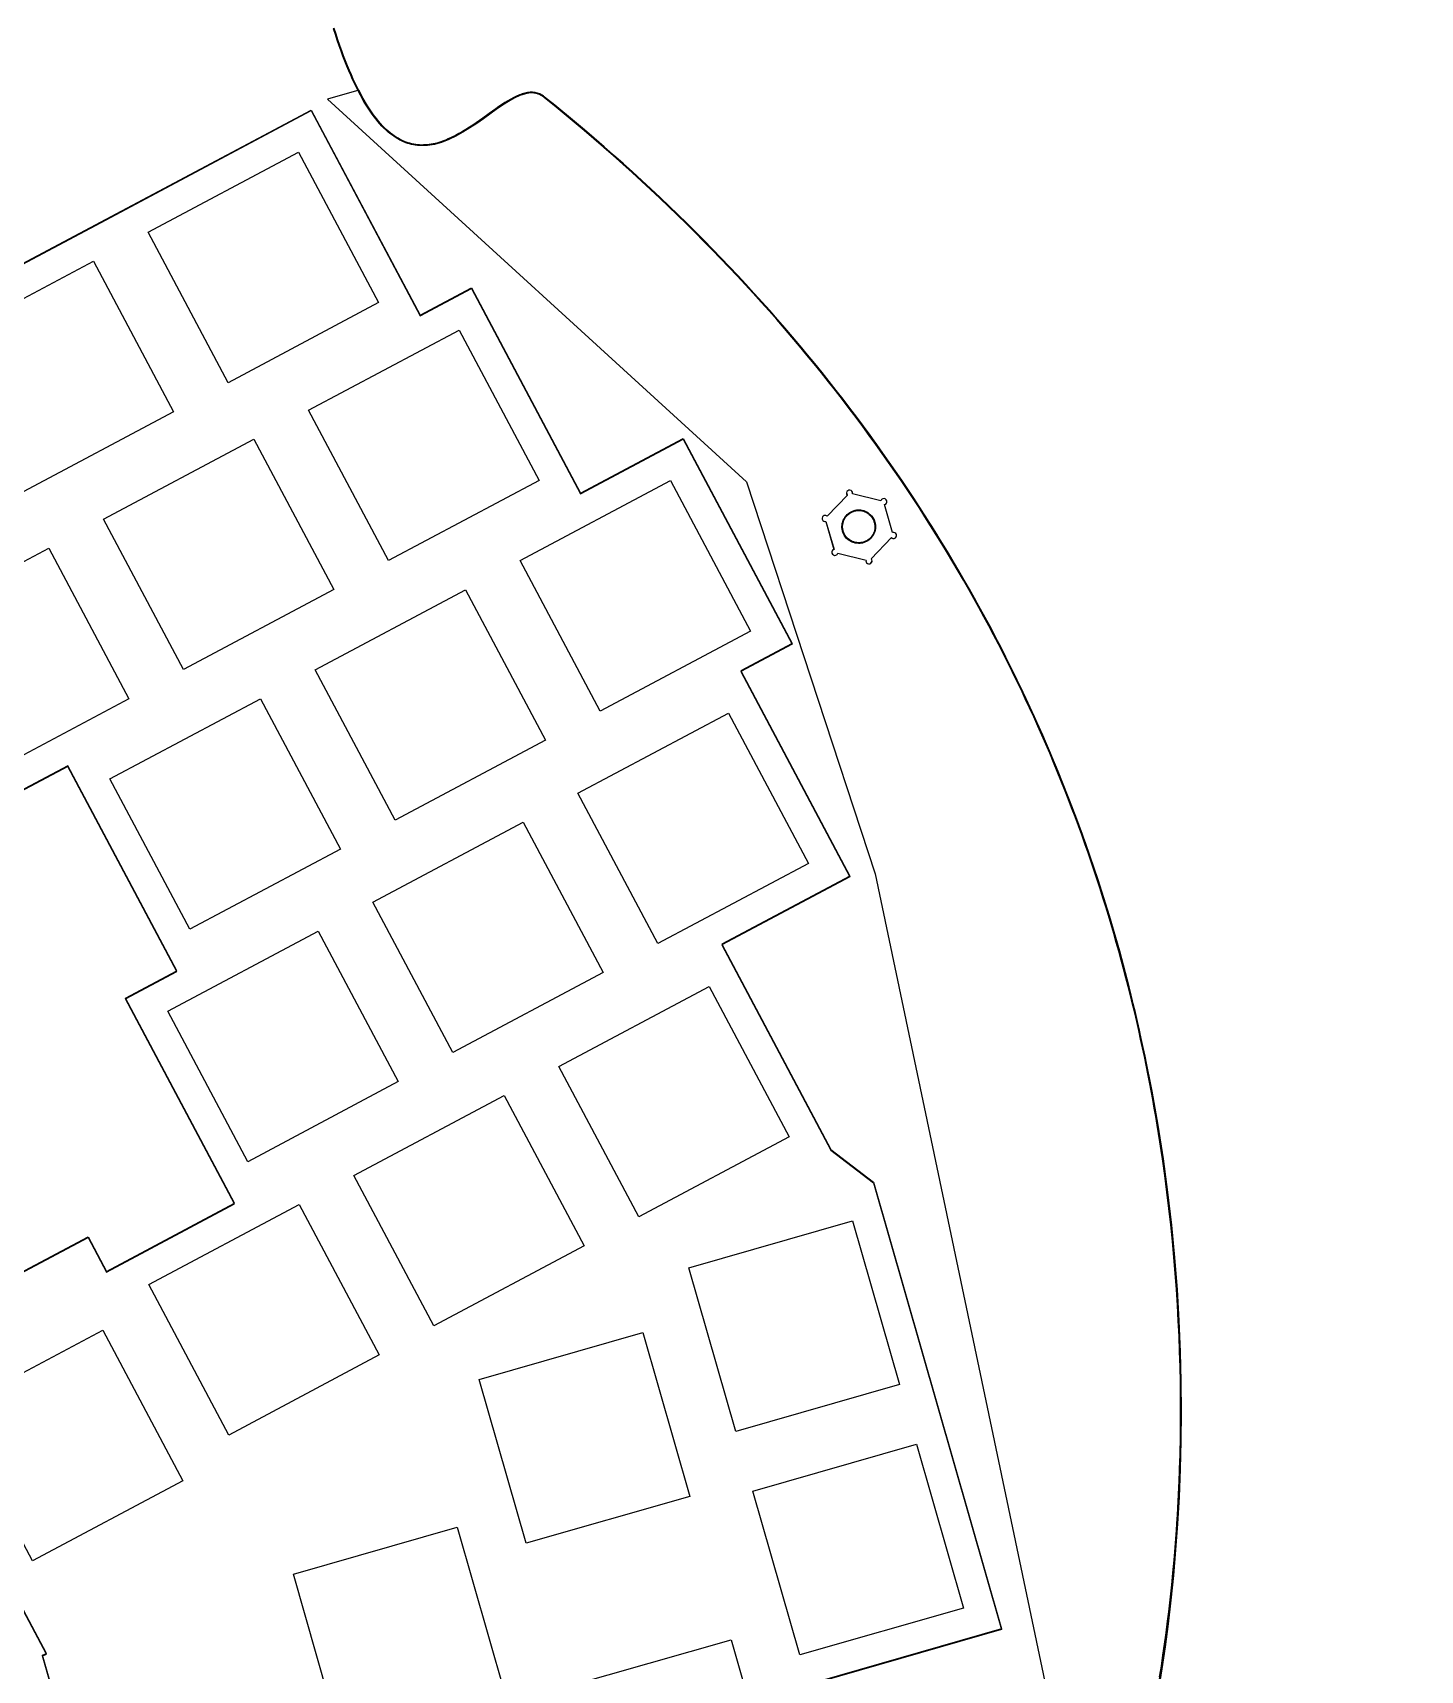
# Model space of a CAD drawing. Extents: x 5 to 212, y -377 to 0.
# Drawn here: x 97.9 to 211.7, y -307.5 to -173.2 of the extents above; entities that cross this region are included whole.
import ezdxf

# ---------------------------------------------------------------- set-up
doc = ezdxf.new("R2010")
doc.units = 0
for name, color, linetype in [('bottom', 7, 'CONTINUOUS'), ('hipro_lower', 7, 'CONTINUOUS'), ('hipro_upper', 7, 'CONTINUOUS'), ('mid_lower', 7, 'CONTINUOUS'), ('mid_upper', 7, 'CONTINUOUS'), ('plate', 7, 'CONTINUOUS')]:
    doc.layers.add(name, color=color, linetype=linetype)

msp = doc.modelspace()

# ---------------------------------------------------------------- linework, layer by layer
at = {"layer": 'bottom', "color": 7}
msp.add_lwpolyline([(190.342153, -308.221619), (190.480384, -307.346367), (190.615021, -306.452248), (190.745746, -305.539553), (190.872238, -304.608574), (190.994178, -303.659603), (191.111245, -302.692933), (191.223119, -301.708854), (191.329482, -300.70766), (191.430011, -299.689642), (191.524389, -298.655091), (191.612295, -297.604301), (191.693409, -296.537563), (191.767411, -295.455168), (191.833982, -294.357409), (191.892801, -293.244578), (191.943549, -292.116967), (191.985905, -290.974868), (192.01955, -289.818572), (192.044164, -288.648372), (192.059427, -287.464559), (192.065019, -286.267427), (192.060621, -285.057265), (192.045912, -283.834367), (192.020572, -282.599025), (191.984282, -281.35153), (191.936722, -280.092174), (191.877571, -278.82125), (191.806511, -277.539049), (191.72322, -276.245863), (191.62738, -274.941985), (191.51867, -273.627705), (191.39677, -272.303317), (191.261361, -270.969112), (191.112123, -269.625382), (190.948735, -268.272419), (190.770878, -266.910515), (190.578232, -265.539962), (190.476263, -264.851534), (190.370477, -264.161052), (190.260834, -263.468554), (190.147293, -262.774077), (190.029816, -262.077656), (189.908361, -261.379329), (189.782889, -260.679131), (189.65336, -259.977099), (189.519734, -259.27327), (189.38197, -258.56768), (189.24003, -257.860366), (189.093873, -257.151364), (188.943458, -256.440711), (188.788747, -255.728443), (188.629698, -255.014596), (188.466272, -254.299208), (188.29843, -253.582315), (188.12613, -252.863952), (187.949334, -252.144157), (187.768, -251.422967), (187.58209, -250.700417), (187.391562, -249.976544), (187.196378, -249.251384), (186.996497, -248.524975), (186.791878, -247.797353), (186.582483, -247.068553), (186.368272, -246.338613), (186.149203, -245.60757), (185.925237, -244.875459), (185.696335, -244.142316), (185.462456, -243.40818), (185.22356, -242.673086), (184.979607, -241.93707), (184.730558, -241.200169), (184.476371, -240.46242), (184.217008, -239.723859), (183.952429, -238.984522), (183.682592, -238.244447), (183.407459, -237.503669), (183.126989, -236.762225), (182.841143, -236.020152), (182.54988, -235.277485), (182.25316, -234.534263), (181.950944, -233.79052), (181.643191, -233.046294), (181.329861, -232.30162), (181.010915, -231.556537), (180.686312, -230.811079), (180.356013, -230.065284), (180.019977, -229.319187), (179.678165, -228.572827), (179.330536, -227.826238), (178.977051, -227.079458), (178.617669, -226.332523), (178.252351, -225.585469), (177.881056, -224.838333), (177.503745, -224.091151), (177.120377, -223.343961), (176.730913, -222.596798), (176.335313, -221.849699), (175.933536, -221.102701), (175.525543, -220.355839), (175.111294, -219.609151), (174.690748, -218.862672), (174.263866, -218.116441), (173.830607, -217.370492), (173.390933, -216.624862), (172.944802, -215.879589), (172.492174, -215.134707), (172.033011, -214.390255), (171.567271, -213.646268), (171.094915, -212.902783), (170.615903, -212.159837), (170.130195, -211.417465), (169.63775, -210.675704), (169.138529, -209.934592), (168.632492, -209.194164), (168.119599, -208.454457), (167.59981, -207.715507), (167.073085, -206.977351), (166.539383, -206.240025), (165.998666, -205.503566), (165.450892, -204.768011), (164.896023, -204.033395), (164.334017, -203.299755), (163.764836, -202.567129), (163.188438, -201.835552), (162.604784, -201.10506), (162.013835, -200.375691), (161.415549, -199.647481), (160.809887, -198.920466), (160.19681, -198.194683), (159.576277, -197.470168), (158.948247, -196.746958), (158.312682, -196.025089), (157.669541, -195.304598), (157.018784, -194.585521), (156.360371, -193.867895), (155.694262, -193.151756), (155.020418, -192.437141), (154.338797, -191.724087), (153.649361, -191.012629), (152.952069, -190.302804), (152.246882, -189.594649), (151.533758, -188.8882), (150.812659, -188.183494), (150.083544, -187.480567), (149.346374, -186.779456), (148.601107, -186.080197), (147.847705, -185.382827), (147.086128, -184.687382), (146.316334, -183.993899), (145.538285, -183.302414), (144.751941, -182.612963), (143.95726, -181.925584), (143.154205, -181.240313), (142.342733, -180.557185), (141.522806, -179.876238), (140.694384, -179.197509), (139.857426, -178.521033), (139.766974, -178.45271), (139.6752, -178.391787), (139.582117, -178.338093), (139.487741, -178.291458), (139.392084, -178.251712), (139.29516, -178.218686), (139.196984, -178.192208), (139.097569, -178.17211), (138.996929, -178.158221), (138.895078, -178.15037), (138.79203, -178.148389), (138.687799, -178.152106), (138.582399, -178.161353), (138.475844, -178.175958), (138.368147, -178.195752), (138.259322, -178.220564), (138.149385, -178.250225), (138.038347, -178.284565), (137.926224, -178.323413), (137.813029, -178.3666), (137.583479, -178.465309), (137.349809, -178.579331), (137.11213, -178.707307), (136.870553, -178.847875), (136.625189, -178.999675), (136.37615, -179.161348), (136.123547, -179.331531), (135.867492, -179.508866), (135.345468, -179.879548), (134.810968, -180.26251), (134.264883, -180.646869), (133.987775, -180.836171), (133.708104, -181.021741), (133.425982, -181.20222), (133.141519, -181.376245), (132.854829, -181.542457), (132.56602, -181.699496), (132.275206, -181.846001), (131.982497, -181.980612), (131.828304, -182.045982), (131.673637, -182.107511), (131.518511, -182.165005), (131.362944, -182.218267), (131.206951, -182.267101), (131.050548, -182.311311), (130.893751, -182.3507), (130.736576, -182.385074), (130.57904, -182.414235), (130.421158, -182.437987), (130.262946, -182.456135), (130.10442, -182.468483), (129.945597, -182.474834), (129.786493, -182.474992), (129.627122, -182.468762), (129.467503, -182.455946), (129.30765, -182.43635), (129.147579, -182.409777), (128.987307, -182.37603), (128.82685, -182.334915), (128.666224, -182.286234), (128.505445, -182.229792), (128.344528, -182.165392), (128.18349, -182.092839), (128.022347, -182.011936), (127.861115, -181.922488), (127.69981, -181.824298), (127.538448, -181.71717), (127.377046, -181.600909), (127.215618, -181.475317), (127.054181, -181.340199), (126.892752, -181.19536), (126.731346, -181.040602), (126.569979, -180.87573), (126.408668, -180.700547), (126.247428, -180.514858), (126.086276, -180.318467), (125.925227, -180.111177), (125.764297, -179.892792), (125.603503, -179.663117), (125.442861, -179.421955), (125.282386, -179.16911), (125.122095, -178.904386), (124.962004, -178.627587), (124.802128, -178.338517), (124.642484, -178.036979), (124.483089, -177.722779), (124.323957, -177.395719), (124.165105, -177.055604), (124.006549, -176.702237), (123.848305, -176.335422), (123.690389, -175.954964), (123.532817, -175.560666), (123.375605, -175.152333), (123.21877, -174.729767), (123.062327, -174.292774), (122.906292, -173.841156), (122.750681, -173.374719), (122.595511, -172.893265)], dxfattribs=at)
msp.add_lwpolyline([(164.344371, -214.108306), (164.344371, -214.108306), (164.326991, -214.041302), (164.313192, -213.974185), (164.302914, -213.90706), (164.296098, -213.840035), (164.292614, -213.706715), (164.302266, -213.575078), (164.32458, -213.445982), (164.359081, -213.320283), (164.405294, -213.198837), (164.462745, -213.0825), (164.530959, -212.972129), (164.609462, -212.868578), (164.697779, -212.772706), (164.795436, -212.685367), (164.901957, -212.607417), (165.01687, -212.539714), (165.077324, -212.509972), (165.139698, -212.483113), (165.203933, -212.459244), (165.269968, -212.438471), (165.269968, -212.438471), (165.33697, -212.421095), (165.404086, -212.407299), (165.471209, -212.397025), (165.538232, -212.390212), (165.671549, -212.386736), (165.803182, -212.396394), (165.932274, -212.418714), (166.057969, -212.45322), (166.179412, -212.499437), (166.295745, -212.556891), (166.406113, -212.625107), (166.50966, -212.703611), (166.605529, -212.791928), (166.692864, -212.889584), (166.77081, -212.996103), (166.83851, -213.111011), (166.86825, -213.171462), (166.895108, -213.233833), (166.918976, -213.298064), (166.939748, -213.364096), (166.939748, -213.364096), (166.957125, -213.431102), (166.970922, -213.498223), (166.981198, -213.565349), (166.988012, -213.632376), (166.991491, -213.765699), (166.981834, -213.897336), (166.959516, -214.026431), (166.925012, -214.152128), (166.878795, -214.273572), (166.821341, -214.389905), (166.753125, -214.500273), (166.67462, -214.603819), (166.586302, -214.699687), (166.488645, -214.787022), (166.382123, -214.864966), (166.267213, -214.932666), (166.206759, -214.962406), (166.144387, -214.989263), (166.080154, -215.013131), (166.01412, -215.033903), (166.01412, -215.033903), (165.947123, -215.051279), (165.88001, -215.065074), (165.81289, -215.075349), (165.74587, -215.082163), (165.612556, -215.085642), (165.480925, -215.075988), (165.351833, -215.053673), (165.226137, -215.019172), (165.104694, -214.972961), (164.988359, -214.915512), (164.877989, -214.8473), (164.774441, -214.7688), (164.678572, -214.680486), (164.591236, -214.582832), (164.513292, -214.476313), (164.445596, -214.361402), (164.415858, -214.300949), (164.389003, -214.238575), (164.365139, -214.174341), (164.344371, -214.108306)], close=True, dxfattribs=at)
at = {"layer": 'hipro_lower', "color": 7}
for points in [[(190.346961, -308.004059), (190.485413, -307.131109), (190.620277, -306.239339), (190.751233, -305.32904), (190.87796, -304.400503), (191.000139, -303.454018), (191.11745, -302.489876), (191.229571, -301.508366), (191.336185, -300.50978), (191.436969, -299.494408), (191.531606, -298.46254), (191.619773, -297.414467), (191.701152, -296.35048), (191.775422, -295.270868), (191.842263, -294.175922), (191.901356, -293.065932), (191.95238, -291.94119), (191.995015, -290.801985), (192.028941, -289.648608), (192.053838, -288.481349), (192.069387, -287.300499), (192.075266, -286.106348), (192.071156, -284.899187), (192.056738, -283.679306), (192.03169, -282.446996), (191.995693, -281.202547), (191.948428, -279.946249), (191.889573, -278.678393), (191.818808, -277.39927), (191.735815, -276.109169), (191.640272, -274.808382), (191.531861, -273.497199), (191.410259, -272.175909), (191.275149, -270.844804), (191.126209, -269.504175), (190.96312, -268.15431), (190.785561, -266.795502), (190.593213, -265.42804), (190.491393, -264.741155), (190.385755, -264.052215), (190.27626, -263.361257), (190.162868, -262.668318), (190.045538, -261.973432), (189.924231, -261.276638), (189.798907, -260.57797), (189.669525, -259.877466), (189.536045, -259.175161), (189.398429, -258.471093), (189.256635, -257.765297), (189.110623, -257.057809), (188.960354, -256.348666), (188.805788, -255.637904), (188.646884, -254.92556), (188.483603, -254.21167), (188.315904, -253.49627), (188.143748, -252.779396), (187.967094, -252.061085), (187.785903, -251.341373), (187.600135, -250.620296), (187.409749, -249.897891), (187.214706, -249.174194), (187.014965, -248.449241), (186.810486, -247.723069), (186.601231, -246.995713), (186.387157, -246.267211), (186.168227, -245.537598), (185.944398, -244.806911), (185.715633, -244.075186), (185.481889, -243.34246), (185.243129, -242.608768), (184.999311, -241.874147), (184.750395, -241.138633), (184.496342, -240.402263), (184.237111, -239.665073), (183.972663, -238.9271), (183.702957, -238.188378), (183.427954, -237.448946), (183.147613, -236.708839), (182.861894, -235.968093), (182.570759, -235.226745), (182.274165, -234.484831), (181.972074, -233.742387), (181.664446, -232.99945), (181.351239, -232.256057), (181.032416, -231.512242), (180.707935, -230.768043), (180.377756, -230.023496), (180.04184, -229.278637), (179.700146, -228.533502), (179.352634, -227.788129), (178.999265, -227.042552), (178.639998, -226.296809), (178.274794, -225.550936), (177.903612, -224.804968), (177.526413, -224.058943), (177.143156, -223.312897), (176.753801, -222.566866), (176.358309, -221.820886), (175.956639, -221.074993), (175.548752, -220.329225), (175.134607, -219.583616), (174.714164, -218.838204), (174.287384, -218.093025), (173.854226, -217.348115), (173.41465, -216.60351), (172.968617, -215.859247), (172.516086, -215.115362), (172.057017, -214.371892), (171.591371, -213.628872), (171.119107, -212.886339), (170.640186, -212.144329), (170.154567, -211.402879), (169.66221, -210.662025), (169.163075, -209.921802), (168.657123, -209.182249), (168.144313, -208.4434), (167.624606, -207.705292), (167.097961, -206.967961), (166.564338, -206.231444), (166.023697, -205.495778), (165.475999, -204.760997), (164.921203, -204.027139), (164.359269, -203.29424), (163.790157, -202.562336), (163.213828, -201.831464), (162.630241, -201.10166), (162.039357, -200.372959), (161.441135, -199.6454), (160.835534, -198.919016), (160.222517, -198.193846), (159.602041, -197.469926), (158.974068, -196.747291), (158.338557, -196.025978), (157.695468, -195.306023), (157.044762, -194.587463), (156.386397, -193.870334), (155.720335, -193.154671), (155.046535, -192.440513), (154.364958, -191.727894), (153.675562, -191.016851), (152.978309, -190.307421), (152.273158, -189.59964), (151.56007, -188.893543), (150.839003, -188.189168), (150.109919, -187.486551), (149.372777, -186.785727), (148.627537, -186.086734), (147.874159, -185.389607), (147.112603, -184.694383), (146.34283, -184.001099), (145.564799, -183.30979), (144.77847, -182.620492), (143.983803, -181.933243), (143.180759, -181.248078), (142.369296, -180.565034), (141.549376, -179.884147), (140.720958, -179.205453), (139.884002, -178.528988), (139.793551, -178.460665), (139.701777, -178.399741), (139.608696, -178.346047), (139.51432, -178.299412), (139.418663, -178.259666), (139.321739, -178.226639), (139.223563, -178.200162), (139.124148, -178.180064), (139.023508, -178.166174), (138.921657, -178.158324), (138.818609, -178.156342), (138.714377, -178.16006), (138.608976, -178.169306), (138.50242, -178.183912), (138.394723, -178.203706), (138.285898, -178.228518), (138.175959, -178.25818), (138.064921, -178.29252), (137.952796, -178.331368), (137.8396, -178.374556), (137.610048, -178.473265), (137.376375, -178.587288), (137.138693, -178.715265), (136.897113, -178.855834), (136.651746, -179.007635), (136.402703, -179.169309), (136.150097, -179.339494), (135.894038, -179.51683), (135.372007, -179.887514), (134.8375, -180.270479), (134.291409, -180.654841), (134.014297, -180.844145), (133.734623, -181.029717), (133.452498, -181.210197), (133.168034, -181.384224), (132.881341, -181.550438), (132.592531, -181.707479), (132.301715, -181.853986), (132.009005, -181.988598), (131.854813, -182.053966), (131.700147, -182.115495), (131.545024, -182.172988), (131.389458, -182.226248), (131.233466, -182.275081), (131.077064, -182.31929), (130.920268, -182.358679), (130.763094, -182.393051), (130.605559, -182.422212), (130.447677, -182.445964), (130.289466, -182.464111), (130.130941, -182.476458), (129.972119, -182.482808), (129.813015, -182.482966), (129.653645, -182.476735), (129.494026, -182.463919), (129.334173, -182.444322), (129.174103, -182.417749), (129.013831, -182.384002), (128.853374, -182.342886), (128.692748, -182.294205), (128.531968, -182.237762), (128.371051, -182.173363), (128.210013, -182.100809), (128.04887, -182.019907), (127.887638, -181.930458), (127.726333, -181.832268), (127.564971, -181.72514), (127.403567, -181.608879), (127.242139, -181.483287), (127.080702, -181.34817), (126.919272, -181.20333), (126.757866, -181.048572), (126.596498, -180.8837), (126.435186, -180.708518), (126.273946, -180.522829), (126.112792, -180.326438), (125.951742, -180.119148), (125.790812, -179.900764), (125.630017, -179.671089), (125.469374, -179.429927), (125.308898, -179.177082), (125.148606, -178.912359), (124.988514, -178.63556), (124.828637, -178.34649), (124.668993, -178.044953), (124.509596, -177.730753), (124.350463, -177.403694), (124.19161, -177.063579), (124.033052, -176.710212), (123.874807, -176.343398), (123.71689, -175.962941), (123.559317, -175.568644), (123.402104, -175.16031), (123.245268, -174.737745), (123.088823, -174.300753), (122.932787, -173.849136), (122.777176, -173.382699), (122.622004, -172.901245)], [(103.945238, -188.559002), (120.764695, -179.614019), (129.707229, -196.434172)], [(87.122655, -197.502242), (103.945238, -188.559002)], [(129.707229, -196.434172), (133.91139, -194.195485), (142.856388, -211.014926)], [(142.856388, -211.014926), (151.267834, -206.539293)], [(151.267834, -206.539293), (160.210368, -223.359433)], [(160.210368, -223.359433), (156.002372, -225.593936)], [(156.002372, -225.593936), (164.944906, -242.414079)], [(100.805664, -233.370056), (92.394203, -237.845689)], [(109.750662, -250.189497), (100.805664, -233.370056)], [(164.944906, -242.414079), (154.440093, -248.002591)], [(154.440093, -248.002591), (163.382627, -264.822731)], [(105.542645, -252.424001), (109.750662, -250.189497)], [(114.4852, -269.244141), (105.542645, -252.424001)], [(163.382627, -264.822731), (166.880109, -267.519157), (172.130979, -285.831197)], [(103.97792, -274.833354), (114.4852, -269.244141)], [(99.063918, -306.167157), (85.64889, -280.93732), (102.46903, -271.994778)], [(102.46903, -271.994778), (103.97792, -274.833354)], [(172.130979, -285.831197), (177.381874, -304.143258)], [(177.381874, -304.143258), (159.069831, -309.394154)], [(124.911223, -328.503301), (106.599154, -333.754196), (98.722811, -306.286131), (99.063918, -306.167157)]]:
    msp.add_lwpolyline(points, dxfattribs=at)
msp.add_lwpolyline([(164.370866, -214.116287), (164.370866, -214.116287), (164.35349, -214.049282), (164.339695, -213.982163), (164.32942, -213.915037), (164.322607, -213.848012), (164.319129, -213.71469), (164.328785, -213.583052), (164.351102, -213.453956), (164.385604, -213.328257), (164.431818, -213.206811), (164.489268, -213.090474), (164.55748, -212.980104), (164.63598, -212.876555), (164.724293, -212.780684), (164.821944, -212.693348), (164.928459, -212.615401), (165.043364, -212.547702), (165.103814, -212.517962), (165.166183, -212.491105), (165.230413, -212.467237), (165.296443, -212.446466), (165.296443, -212.446466), (165.363449, -212.42909), (165.430568, -212.415293), (165.497695, -212.405018), (165.564721, -212.398204), (165.698045, -212.394725), (165.829684, -212.404382), (165.958781, -212.426699), (166.084482, -212.461203), (166.205929, -212.507418), (166.322267, -212.56487), (166.432639, -212.633084), (166.536189, -212.711586), (166.632062, -212.799902), (166.7194, -212.897556), (166.797349, -213.004074), (166.865051, -213.118981), (166.894792, -213.179433), (166.92165, -213.241804), (166.945519, -213.306034), (166.966291, -213.372066), (166.966291, -213.372066), (166.983667, -213.439073), (166.997462, -213.506194), (167.007736, -213.573321), (167.014549, -213.640347), (167.018026, -213.773671), (167.008367, -213.905308), (166.986048, -214.034404), (166.951543, -214.160102), (166.905326, -214.281545), (166.847873, -214.397879), (166.779657, -214.508247), (166.701153, -214.611792), (166.612836, -214.70766), (166.515181, -214.794994), (166.408661, -214.872937), (166.293752, -214.940635), (166.233299, -214.970374), (166.170928, -214.997231), (166.106696, -215.021098), (166.040663, -215.041868), (166.040663, -215.041868), (165.97366, -215.059246), (165.906543, -215.073042), (165.839419, -215.083318), (165.772395, -215.090132), (165.639076, -215.093613), (165.507441, -215.083959), (165.378348, -215.061645), (165.252651, -215.027144), (165.131208, -214.980932), (165.014874, -214.923483), (164.904505, -214.855271), (164.800958, -214.776771), (164.705088, -214.688457), (164.617752, -214.590804), (164.539806, -214.484286), (164.472105, -214.369377), (164.442365, -214.308925), (164.415507, -214.246553), (164.391638, -214.18232), (164.370866, -214.116287)], close=True, dxfattribs=at)
at = {"layer": 'hipro_upper', "color": 7}
for points in [[(190.371803, -308.175816), (190.510034, -307.300564), (190.644672, -306.406445), (190.775397, -305.493749), (190.90189, -304.56277), (191.023829, -303.613799), (191.140896, -302.647128), (191.252771, -301.66305), (191.359134, -300.661855), (191.459664, -299.643836), (191.554042, -298.609286), (191.641948, -297.558495), (191.723062, -296.491756), (191.797064, -295.409361), (191.863635, -294.311602), (191.922454, -293.198771), (191.973202, -292.07116), (192.015559, -290.92906), (192.049204, -289.772764), (192.073818, -288.602564), (192.089082, -287.418751), (192.094674, -286.221617), (192.090276, -285.011456), (192.075567, -283.788558), (192.050227, -282.553215), (192.013937, -281.30572), (191.966377, -280.046364), (191.907227, -278.775439), (191.836167, -277.493238), (191.752876, -276.200052), (191.657036, -274.896173), (191.548326, -273.581893), (191.426427, -272.257505), (191.291018, -270.923299), (191.14178, -269.579569), (190.978392, -268.226606), (190.800536, -266.864701), (190.60789, -265.494148), (190.505921, -264.805719), (190.400135, -264.115238), (190.290492, -263.42274), (190.176952, -262.728262), (190.059474, -262.031841), (189.93802, -261.333513), (189.812548, -260.633315), (189.683019, -259.931284), (189.549393, -259.227454), (189.41163, -258.521864), (189.26969, -257.81455), (189.123532, -257.105548), (188.973118, -256.394895), (188.818407, -255.682626), (188.659358, -254.96878), (188.495933, -254.253391), (188.32809, -253.536497), (188.155791, -252.818135), (187.978995, -252.09834), (187.797661, -251.377149), (187.611751, -250.654599), (187.421224, -249.930725), (187.226039, -249.205566), (187.026158, -248.479157), (186.82154, -247.751534), (186.612146, -247.022734), (186.397934, -246.292794), (186.178865, -245.56175), (185.9549, -244.829639), (185.725998, -244.096497), (185.492119, -243.36236), (185.253223, -242.627265), (185.009271, -241.891249), (184.760221, -241.154348), (184.506035, -240.416599), (184.246673, -239.678038), (183.982093, -238.938701), (183.712257, -238.198625), (183.437124, -237.457847), (183.156654, -236.716403), (182.870808, -235.974329), (182.579545, -235.231663), (182.282826, -234.48844), (181.98061, -233.744697), (181.672857, -233.00047), (181.359528, -232.255797), (181.040582, -231.510713), (180.715979, -230.765255), (180.38568, -230.019459), (180.049645, -229.273363), (179.707833, -228.527002), (179.360204, -227.780413), (179.006719, -227.033632), (178.647338, -226.286697), (178.28202, -225.539643), (177.910725, -224.792506), (177.533415, -224.045325), (177.150047, -223.298134), (176.760584, -222.550971), (176.364984, -221.803871), (175.963207, -221.056873), (175.555214, -220.310011), (175.140965, -219.563322), (174.72042, -218.816844), (174.293538, -218.070611), (173.86028, -217.324662), (173.420605, -216.579032), (172.974475, -215.833758), (172.521848, -215.088877), (172.062685, -214.344424), (171.596945, -213.600437), (171.12459, -212.856952), (170.645578, -212.114005), (170.15987, -211.371633), (169.667425, -210.629872), (169.168205, -209.888759), (168.662169, -209.148331), (168.149276, -208.408623), (167.629487, -207.669673), (167.102762, -206.931516), (166.569061, -206.19419), (166.028344, -205.457731), (165.480571, -204.722175), (164.925702, -203.987559), (164.363697, -203.253919), (163.794516, -202.521292), (163.218118, -201.789715), (162.634465, -201.059223), (162.043516, -200.329854), (161.445231, -199.601643), (160.83957, -198.874627), (160.226493, -198.148844), (159.60596, -197.424329), (158.977931, -196.701118), (158.342366, -195.979249), (157.699225, -195.258757), (157.048469, -194.53968), (156.390056, -193.822054), (155.723948, -193.105914), (155.050104, -192.391299), (154.368484, -191.678244), (153.679049, -190.966785), (152.981757, -190.25696), (152.27657, -189.548805), (151.563447, -188.842355), (150.842349, -188.137649), (150.113234, -187.434722), (149.376064, -186.73361), (148.630798, -186.034351), (147.877397, -185.33698), (147.11582, -184.641535), (146.346027, -183.948051), (145.567979, -183.256565), (144.781635, -182.567114), (143.986955, -181.879735), (143.1839, -181.194463), (142.372429, -180.511335), (141.552503, -179.830387), (140.724081, -179.151657), (139.887123, -178.475181), (139.796672, -178.406857), (139.704899, -178.345933), (139.611818, -178.292238), (139.517442, -178.245603), (139.421785, -178.205856), (139.324862, -178.172829), (139.226686, -178.146351), (139.127271, -178.126253), (139.026631, -178.112363), (138.92478, -178.104512), (138.821732, -178.10253), (138.717501, -178.106247), (138.612101, -178.115494), (138.505545, -178.130098), (138.397848, -178.149892), (138.289023, -178.174704), (138.179085, -178.204365), (138.068047, -178.238705), (137.955923, -178.277553), (137.842727, -178.32074), (137.613175, -178.419449), (137.379503, -178.533472), (137.141822, -178.661448), (136.900242, -178.802016), (136.654876, -178.953817), (136.405835, -179.11549), (136.153229, -179.285675), (135.89717, -179.463011), (135.37514, -179.833695), (134.840633, -180.216659), (134.294541, -180.601021), (134.017429, -180.790324), (133.737754, -180.975896), (133.455628, -181.156376), (133.171162, -181.330403), (132.884468, -181.496617), (132.595656, -181.653658), (132.304839, -181.800165), (132.012126, -181.934778), (131.857935, -182.000147), (131.703269, -182.061676), (131.548145, -182.119169), (131.392579, -182.172431), (131.236587, -182.221264), (131.080185, -182.265473), (130.92339, -182.304863), (130.766216, -182.339235), (130.60868, -182.368396), (130.450799, -182.392149), (130.292588, -182.410296), (130.134063, -182.422644), (129.97524, -182.428994), (129.816136, -182.429153), (129.656766, -182.422922), (129.497147, -182.410106), (129.337294, -182.39051), (129.177224, -182.363936), (129.016953, -182.33019), (128.856496, -182.289074), (128.695869, -182.240393), (128.53509, -182.183951), (128.374173, -182.119551), (128.213135, -182.046998), (128.051992, -181.966096), (127.89076, -181.876647), (127.729454, -181.778458), (127.568092, -181.67133), (127.406689, -181.555068), (127.245261, -181.429477), (127.083824, -181.294359), (126.922394, -181.14952), (126.760987, -180.994762), (126.59962, -180.82989), (126.438308, -180.654707), (126.277067, -180.469019), (126.115914, -180.272627), (125.954864, -180.065338), (125.793934, -179.846953), (125.633139, -179.617278), (125.472496, -179.376116), (125.31202, -179.123271), (125.151728, -178.858548), (124.991636, -178.581749), (124.831759, -178.292679), (124.672114, -177.991142), (124.512717, -177.676941), (124.353584, -177.349882), (124.194731, -177.009767), (124.036174, -176.6564), (123.877929, -176.289586), (123.720012, -175.909128), (123.562439, -175.51483), (123.405226, -175.106497), (123.24839, -174.683932), (123.091945, -174.246938), (122.935909, -173.795321), (122.780297, -173.328884), (122.625126, -172.84743)], [(103.94838, -188.505139), (120.767817, -179.560156), (129.710351, -196.380298)], [(87.125794, -197.448382), (103.94838, -188.505139)], [(129.710351, -196.380298), (133.914512, -194.141609), (142.85951, -210.96105)], [(142.85951, -210.96105), (151.270955, -206.485417)], [(151.270955, -206.485417), (160.213515, -223.305559)], [(160.213515, -223.305559), (156.005519, -225.540063)], [(156.005519, -225.540063), (164.948054, -242.360203)], [(100.808811, -233.316183), (92.39734, -237.791816)], [(109.753783, -250.135624), (100.808811, -233.316183)], [(164.948054, -242.360203), (154.443215, -247.948718)], [(154.443215, -247.948718), (163.385774, -264.768858)], [(105.545787, -252.370127), (109.753783, -250.135624)], [(114.488322, -269.190267), (105.545787, -252.370127)], [(163.385774, -264.768858), (166.88323, -267.465283), (172.134126, -285.777334)], [(103.98107, -274.779481), (114.488322, -269.190267)], [(99.067055, -306.113304), (85.652034, -280.883446), (102.472182, -271.940904)], [(102.472182, -271.940904), (103.98107, -274.779481)], [(172.134126, -285.777334), (177.385021, -304.089382)], [(177.385021, -304.089382), (159.072978, -309.34028)], [(124.914345, -328.449435), (106.602301, -333.70033), (98.725958, -306.232255), (99.067055, -306.113304)]]:
    msp.add_lwpolyline(points, dxfattribs=at)
msp.add_lwpolyline([(164.373988, -214.062469), (164.373988, -214.062469), (164.356612, -213.995464), (164.342816, -213.928346), (164.332542, -213.86122), (164.325729, -213.794194), (164.322251, -213.660872), (164.331907, -213.529235), (164.354225, -213.400138), (164.388727, -213.274439), (164.434942, -213.152993), (164.492393, -213.036656), (164.560607, -212.926285), (164.639108, -212.822736), (164.727423, -212.726864), (164.825077, -212.639527), (164.931595, -212.56158), (165.046502, -212.493879), (165.106954, -212.464139), (165.169326, -212.437281), (165.233557, -212.413413), (165.29959, -212.392641), (165.29959, -212.392641), (165.366596, -212.375264), (165.433715, -212.361468), (165.500841, -212.351193), (165.567867, -212.344379), (165.701189, -212.340901), (165.832826, -212.350558), (165.961922, -212.372876), (166.08762, -212.40738), (166.209064, -212.453595), (166.325398, -212.511048), (166.435767, -212.579263), (166.539313, -212.657766), (166.635181, -212.746082), (166.722515, -212.843737), (166.800459, -212.950255), (166.868156, -213.065163), (166.897895, -213.125615), (166.924751, -213.187986), (166.948617, -213.252217), (166.969387, -213.318248), (166.969387, -213.318248), (166.986765, -213.385255), (167.000563, -213.452376), (167.01084, -213.519502), (167.017654, -213.586529), (167.021136, -213.719852), (167.011482, -213.851489), (166.989168, -213.980584), (166.954667, -214.106281), (166.908454, -214.227724), (166.851004, -214.344057), (166.782792, -214.454424), (166.704291, -214.557969), (166.615977, -214.653836), (166.518323, -214.741169), (166.411805, -214.819113), (166.296898, -214.88681), (166.236446, -214.916549), (166.174075, -214.943406), (166.109843, -214.967273), (166.04381, -214.988043), (166.04381, -214.988043), (165.976805, -215.005421), (165.909685, -215.019218), (165.842559, -215.029494), (165.775533, -215.036309), (165.642211, -215.039791), (165.510574, -215.030137), (165.381478, -215.007823), (165.255779, -214.973323), (165.134334, -214.927112), (165.017999, -214.869663), (164.907629, -214.801452), (164.804081, -214.722952), (164.708211, -214.634639), (164.620874, -214.536986), (164.542928, -214.430468), (164.475227, -214.31556), (164.445486, -214.255107), (164.418628, -214.192735), (164.39476, -214.128503), (164.373988, -214.062469)], close=True, dxfattribs=at)
at = {"layer": 'mid_lower', "color": 7}
for points in [[(124.677249, -177.937512), (122.103331, -178.671724), (156.464619, -210.039654), (167.004712, -242.189821), (181.601434, -311.66648), (149.681767, -342.307674)], [(164.749546, -211.147443), (163.086014, -212.870142)], [(167.482776, -211.609391), (165.159139, -211.030021)], [(168.448228, -214.203506), (167.790347, -211.909201)], [(162.984037, -213.287388), (163.641918, -215.581693)], [(166.682715, -216.343426), (168.346249, -214.620753)], [(163.949506, -215.881498), (166.273145, -216.460868)]]:
    msp.add_lwpolyline(points, dxfattribs=at)
msp.add_lwpolyline([(166.752145, -216.451434)], close=True, dxfattribs=at)
for points in [[(139.931551, -178.530257), (138.016164, -176.992568), (135.188536, -180.622281), (132.056577, -181.989877)], [(132.056577, -181.989877), (128.772326, -183.423972), (126.518059, -181.626531), (124.677249, -177.937512)], [(186.094186, -324.412215), (189.83531, -318.802291), (211.717204, -236.158909), (139.931516, -178.530134)], [(186.094221, -324.412337), (189.835347, -318.802412), (211.717242, -236.159031), (139.931551, -178.530257)], [(164.851532, -210.730221), (164.718818, -210.768276), (164.642074, -210.906705), (164.680132, -211.03943)], [(165.160758, -210.901613), (165.122699, -210.768888), (164.984265, -210.69216), (164.851532, -210.730221)], [(164.680132, -211.03943), (164.692713, -211.083306), (164.718828, -211.117937), (164.749546, -211.147443)], [(165.159139, -211.030021), (165.169532, -210.9887), (165.173339, -210.945489), (165.160758, -210.901613)], [(167.652529, -211.428571), (167.563715, -211.454038), (167.503826, -211.525776), (167.482776, -211.609391)], [(167.961761, -211.599988), (167.923703, -211.467262), (167.785264, -211.39051), (167.652529, -211.428571)], [(167.790347, -211.909201), (167.923083, -211.87114), (167.999813, -211.732689), (167.961761, -211.599988)], [(162.846218, -212.806758), (162.713505, -212.844813), (162.636753, -212.98327), (162.674811, -213.115996)], [(162.674811, -213.115996), (162.712863, -213.248697), (162.851323, -213.325443), (162.984037, -213.287388)], [(163.086014, -212.870142), (163.023858, -212.810385), (162.935034, -212.78129), (162.846218, -212.806758)], [(168.346249, -214.620753), (168.408409, -214.680508), (168.497233, -214.709603), (168.586047, -214.684136)], [(168.757461, -214.374923), (168.719395, -214.242172), (168.580964, -214.165445), (168.448228, -214.203506)], [(168.586047, -214.684136), (168.718782, -214.646075), (168.795512, -214.507624), (168.757461, -214.374923)], [(163.641918, -215.581693), (163.509204, -215.619748), (163.432445, -215.758181), (163.470511, -215.890931)], [(163.470511, -215.890931), (163.508562, -216.023632), (163.647023, -216.100378), (163.779736, -216.062323)], [(163.779736, -216.062323), (163.868552, -216.036855), (163.928461, -215.965112), (163.949506, -215.881498)], [(166.273145, -216.460868), (166.262753, -216.502188), (166.258936, -216.545376), (166.271517, -216.589251)], [(166.271517, -216.589251), (166.309576, -216.721977), (166.448022, -216.798727), (166.580735, -216.760672)], [(166.580735, -216.760672), (166.713468, -216.722612), (166.790201, -216.58416), (166.752145, -216.451434)], [(166.752145, -216.451434), (166.739564, -216.407558), (166.713449, -216.372927), (166.682715, -216.343426)]]:
    msp.add_open_spline(points, degree=3, dxfattribs=at)
at = {"layer": 'mid_upper', "color": 7}
for points in [[(124.678339, -177.937767), (122.104421, -178.671979), (156.465709, -210.039909), (167.005802, -242.190076), (181.602524, -311.666735), (149.682857, -342.307929)], [(164.750636, -211.147698), (163.087104, -212.870397)], [(167.483866, -211.609646), (165.16023, -211.030276)], [(168.449318, -214.203761), (167.791437, -211.909456)], [(162.985127, -213.287643), (163.643008, -215.581948)], [(166.683805, -216.343681), (168.347339, -214.621008)], [(163.950596, -215.881753), (166.274235, -216.461123)]]:
    msp.add_lwpolyline(points, dxfattribs=at)
msp.add_lwpolyline([(166.753235, -216.451689)], close=True, dxfattribs=at)
for points in [[(139.932641, -178.530512), (138.017254, -176.992823), (135.189627, -180.622536), (132.057667, -181.990132)], [(132.057667, -181.990132), (128.773416, -183.424227), (126.519149, -181.626786), (124.678339, -177.937767)], [(186.095276, -324.41247), (189.8364, -318.802546), (211.718294, -236.159164), (139.932606, -178.530389)], [(186.095311, -324.412592), (189.836437, -318.802667), (211.718332, -236.159286), (139.932641, -178.530512)], [(164.852622, -210.730476), (164.719909, -210.768531), (164.643164, -210.90696), (164.681223, -211.039685)], [(165.161848, -210.901868), (165.123789, -210.769143), (164.985355, -210.692415), (164.852622, -210.730476)], [(164.681223, -211.039685), (164.693804, -211.083561), (164.719918, -211.118192), (164.750636, -211.147698)], [(165.16023, -211.030276), (165.170622, -210.988955), (165.174429, -210.945744), (165.161848, -210.901868)], [(167.653619, -211.428826), (167.564805, -211.454293), (167.504916, -211.526031), (167.483866, -211.609646)], [(167.962852, -211.600243), (167.924793, -211.467517), (167.786354, -211.390765), (167.653619, -211.428826)], [(167.791437, -211.909456), (167.924173, -211.871395), (168.000903, -211.732944), (167.962852, -211.600243)], [(162.847309, -212.807013), (162.714595, -212.845068), (162.637843, -212.983525), (162.675901, -213.116251)], [(162.675901, -213.116251), (162.713953, -213.248952), (162.852414, -213.325698), (162.985127, -213.287643)], [(163.087104, -212.870397), (163.024948, -212.81064), (162.936124, -212.781545), (162.847309, -212.807013)], [(168.347339, -214.621008), (168.409499, -214.680763), (168.498323, -214.709858), (168.587137, -214.684391)], [(168.758551, -214.375178), (168.720486, -214.242427), (168.582054, -214.1657), (168.449318, -214.203761)], [(168.587137, -214.684391), (168.719872, -214.64633), (168.796603, -214.507879), (168.758551, -214.375178)], [(163.643008, -215.581948), (163.510295, -215.620003), (163.433535, -215.758436), (163.471601, -215.891186)], [(163.471601, -215.891186), (163.509652, -216.023887), (163.648113, -216.100633), (163.780827, -216.062578)], [(163.780827, -216.062578), (163.869642, -216.03711), (163.929551, -215.965367), (163.950596, -215.881753)], [(166.274235, -216.461123), (166.263843, -216.502443), (166.260026, -216.545631), (166.272608, -216.589506)], [(166.272608, -216.589506), (166.310666, -216.722232), (166.449112, -216.798982), (166.581826, -216.760927)], [(166.581826, -216.760927), (166.714559, -216.722867), (166.791291, -216.584415), (166.753235, -216.451689)], [(166.753235, -216.451689), (166.740654, -216.407813), (166.714539, -216.373182), (166.683805, -216.343681)]]:
    msp.add_open_spline(points, degree=3, dxfattribs=at)
at = {"layer": 'plate', "color": 7}
for points in [[(190.397678, -308.200099), (190.535909, -307.324847), (190.670548, -306.430728), (190.801273, -305.518033), (190.927765, -304.587054), (191.049705, -303.638084), (191.166772, -302.671413), (191.278647, -301.687335), (191.385009, -300.68614), (191.485539, -299.668122), (191.579917, -298.633572), (191.667823, -297.582782), (191.748937, -296.516043), (191.82294, -295.433649), (191.889511, -294.33589), (191.94833, -293.223059), (191.999078, -292.095448), (192.041434, -290.953349), (192.07508, -289.797053), (192.099694, -288.626853), (192.114957, -287.44304), (192.12055, -286.245907), (192.116151, -285.035746), (192.101442, -283.812848), (192.076103, -282.577506), (192.039813, -281.330011), (191.992253, -280.070655), (191.933103, -278.799731), (191.862042, -277.51753), (191.778752, -276.224344), (191.682912, -274.920465), (191.574202, -273.606186), (191.452303, -272.281798), (191.316894, -270.947593), (191.167655, -269.603863), (191.004268, -268.2509), (190.826411, -266.888996), (190.633766, -265.518443), (190.531797, -264.830014), (190.426011, -264.139533), (190.316368, -263.447035), (190.202827, -262.752557), (190.08535, -262.056136), (189.963895, -261.357809), (189.838424, -260.657611), (189.708895, -259.955579), (189.575269, -259.25175), (189.437505, -258.54616), (189.295565, -257.838846), (189.149408, -257.129844), (188.998994, -256.419191), (188.844282, -255.706923), (188.685234, -254.993076), (188.521808, -254.277688), (188.353966, -253.560794), (188.181666, -252.842432), (188.00487, -252.122637), (187.823537, -251.401446), (187.637626, -250.678896), (187.447099, -249.955023), (187.251915, -249.229864), (187.052034, -248.503454), (186.847416, -247.775832), (186.638021, -247.047032), (186.423809, -246.317092), (186.204741, -245.586049), (185.980776, -244.853937), (185.751873, -244.120795), (185.517994, -243.386659), (185.279099, -242.651564), (185.035146, -241.915548), (184.786097, -241.178647), (184.531911, -240.440898), (184.272548, -239.702337), (184.007968, -238.963), (183.738132, -238.222925), (183.462999, -237.482147), (183.18253, -236.740703), (182.896684, -235.998629), (182.605421, -235.255963), (182.308701, -234.51274), (182.006485, -233.768997), (181.698732, -233.024771), (181.385403, -232.280097), (181.066457, -231.535013), (180.741855, -230.789555), (180.411556, -230.04376), (180.07552, -229.297664), (179.733708, -228.551303), (179.386079, -227.804714), (179.032594, -227.057934), (178.673213, -226.310998), (178.307895, -225.563944), (177.9366, -224.816808), (177.55929, -224.069627), (177.175922, -223.322436), (176.786459, -222.575273), (176.390858, -221.828174), (175.989082, -221.081175), (175.581089, -220.334313), (175.16684, -219.587625), (174.746295, -218.841146), (174.319413, -218.094914), (173.886155, -217.348965), (173.44648, -216.603336), (173.000349, -215.858062), (172.547722, -215.11318), (172.088559, -214.368728), (171.62282, -213.624741), (171.150464, -212.881256), (170.671452, -212.138309), (170.185744, -211.395937), (169.6933, -210.654176), (169.19408, -209.913063), (168.688043, -209.172635), (168.17515, -208.432928), (167.655362, -207.693977), (167.128637, -206.955821), (166.594936, -206.218495), (166.054218, -205.482036), (165.506445, -204.74648), (164.951576, -204.011864), (164.389571, -203.278225), (163.82039, -202.545598), (163.243992, -201.814021), (162.660339, -201.083529), (162.06939, -200.35416), (161.471105, -199.625949), (160.865444, -198.898934), (160.252366, -198.17315), (159.631833, -197.448635), (159.003805, -196.725425), (158.36824, -196.003556), (157.725099, -195.283064), (157.074342, -194.563987), (156.41593, -193.846361), (155.749822, -193.130222), (155.075978, -192.415607), (154.394358, -191.702551), (153.704922, -190.991093), (153.007631, -190.281268), (152.302444, -189.573113), (151.589321, -188.866664), (150.868222, -188.161957), (150.139107, -187.45903), (149.401937, -186.757919), (148.656672, -186.058659), (147.90327, -185.361289), (147.141693, -184.665844), (146.3719, -183.97236), (145.593852, -183.280875), (144.807508, -182.591424), (144.012828, -181.904044), (143.209773, -181.218772), (142.398302, -180.535645), (141.578375, -179.854697), (140.749953, -179.175968), (139.912996, -178.499491), (139.822546, -178.431168), (139.730774, -178.370244), (139.637693, -178.31655), (139.543318, -178.269915), (139.447662, -178.230169), (139.35074, -178.197142), (139.252565, -178.170665), (139.153151, -178.150566), (139.052512, -178.136677), (138.950661, -178.128826), (138.847614, -178.126845), (138.743383, -178.130563), (138.637984, -178.139809), (138.531428, -178.154414), (138.423732, -178.174208), (138.314907, -178.199021), (138.204969, -178.228682), (138.093931, -178.263022), (137.981808, -178.30187), (137.868612, -178.345057), (137.639061, -178.443767), (137.405389, -178.55779), (137.167708, -178.685766), (136.926129, -178.826335), (136.680763, -178.978136), (136.431721, -179.13981), (136.179115, -179.309995), (135.923057, -179.487331), (135.401026, -179.858015), (134.86652, -180.24098), (134.320428, -180.625342), (134.043316, -180.814646), (133.763642, -181.000218), (133.481516, -181.180698), (133.197051, -181.354725), (132.910357, -181.52094), (132.621547, -181.677981), (132.33073, -181.824488), (132.038019, -181.959101), (131.883827, -182.024469), (131.729162, -182.085998), (131.574038, -182.143491), (131.418472, -182.196751), (131.26248, -182.245584), (131.106078, -182.289793), (130.949282, -182.329182), (130.792108, -182.363554), (130.634573, -182.392715), (130.476691, -182.416466), (130.31848, -182.434614), (130.159955, -182.446961), (130.001133, -182.453311), (129.842029, -182.453469), (129.682659, -182.447238), (129.52304, -182.434422), (129.363187, -182.414825), (129.203117, -182.388251), (129.042846, -182.354504), (128.882389, -182.313388), (128.721763, -182.264707), (128.560983, -182.208265), (128.400066, -182.143865), (128.239029, -182.071312), (128.077886, -181.990409), (127.916653, -181.90096), (127.755348, -181.80277), (127.593986, -181.695642), (127.432583, -181.579381), (127.271155, -181.453789), (127.109718, -181.318672), (126.948288, -181.173832), (126.786882, -181.019074), (126.625515, -180.854202), (126.464203, -180.67902), (126.302962, -180.493331), (126.141809, -180.29694), (125.980759, -180.08965), (125.819829, -179.871266), (125.659034, -179.641591), (125.49839, -179.400429), (125.337915, -179.147584), (125.177623, -178.88286), (125.01753, -178.606062), (124.857654, -178.316992), (124.698009, -178.015455), (124.538612, -177.701255), (124.379479, -177.374195), (124.220626, -177.034081), (124.062068, -176.680714), (123.903823, -176.3139), (123.745906, -175.933443), (123.588333, -175.539146), (123.43112, -175.130813), (123.274283, -174.708248), (123.117838, -174.271255), (122.961802, -173.819638), (122.80619, -173.353201), (122.651018, -172.871748)], [(107.40911, -189.579196), (119.741574, -183.020055)], [(119.741574, -183.020055), (126.301414, -195.354963)], [(113.966509, -201.914803), (107.40911, -189.579196)], [(90.588965, -198.521738), (102.922133, -191.965038)], [(102.922133, -191.965038), (109.481274, -204.297505)], [(126.301414, -195.354963), (113.966509, -201.914803)], [(120.55581, -204.16065), (132.890718, -197.60081)], [(132.890718, -197.60081), (139.450558, -209.935715)], [(109.481274, -204.297505), (97.146366, -210.857345)], [(127.114952, -216.493114), (120.55581, -204.16065)], [(103.735668, -213.103192), (116.070578, -206.543349)], [(116.070578, -206.543349), (122.630418, -218.878257)], [(139.450558, -209.935715), (127.114952, -216.493114)], [(137.912254, -216.504458), (150.247162, -209.944615)], [(150.247162, -209.944615), (156.804561, -222.280224)], [(110.295507, -225.438099), (103.735668, -213.103192)], [(86.915528, -222.045731), (99.251134, -215.488332)], [(99.251134, -215.488332), (105.808533, -227.823941)], [(144.469653, -228.840064), (137.912254, -216.504458)], [(122.630418, -218.878257), (110.295507, -225.438099)], [(121.092114, -225.446997), (133.425279, -218.890299)], [(133.425279, -218.890299), (139.984421, -231.222764)], [(156.804561, -222.280224), (144.469653, -228.840064)], [(127.649513, -237.782606), (121.092114, -225.446997)], [(105.808533, -227.823941), (93.475367, -234.380639)], [(104.26953, -234.39024), (116.605139, -227.832839)], [(116.605139, -227.832839), (123.164979, -240.167747)], [(142.646094, -235.55666), (154.9817, -228.999261)], [(154.9817, -228.999261), (161.538401, -241.332426)], [(139.984421, -231.222764), (127.649513, -237.782606)], [(110.82937, -246.725148), (104.26953, -234.39024)], [(149.205934, -247.891568), (142.646094, -235.55666)], [(125.826652, -244.501643), (138.16156, -237.941801)], [(138.16156, -237.941801), (144.718959, -250.277409)], [(123.164979, -240.167747), (110.82937, -246.725148)], [(161.538401, -241.332426), (149.205934, -247.891568)], [(132.385794, -256.834107), (125.826652, -244.501643)], [(109.00651, -253.444185), (121.34142, -246.884343)], [(121.34142, -246.884343), (127.898819, -259.219949)], [(144.718959, -250.277409), (132.385794, -256.834107)], [(141.081369, -257.966013), (153.416975, -251.408615)], [(153.416975, -251.408615), (159.976116, -263.741082)], [(115.563909, -265.779791), (109.00651, -253.444185)], [(147.641209, -270.300921), (141.081369, -257.966013)], [(127.898819, -259.219949), (115.563909, -265.779791)], [(124.261925, -266.910996), (136.596835, -260.351157)], [(136.596835, -260.351157), (143.156675, -272.686065)], [(159.976116, -263.741082), (147.641209, -270.300921)], [(130.821069, -279.243463), (124.261925, -266.910996)], [(107.441785, -275.853539), (119.776693, -269.293699)], [(119.776693, -269.293699), (126.336532, -281.628604)], [(151.738793, -274.482026), (165.167629, -270.63137)], [(165.167629, -270.63137), (169.018287, -284.060206)], [(143.156675, -272.686065), (130.821069, -279.243463)], [(155.589449, -287.910865), (151.738793, -274.482026)], [(114.001624, -288.188446), (107.441785, -275.853539)], [(134.546934, -283.639493), (147.97577, -279.788837)], [(147.97577, -279.788837), (151.826428, -293.217673)], [(126.336532, -281.628604), (114.001624, -288.188446)], [(138.39759, -297.068329), (134.546934, -283.639493)], [(169.018287, -284.060206), (155.589449, -287.910865)], [(156.989689, -292.794077), (170.418525, -288.943421)], [(170.418525, -288.943421), (174.269183, -302.372262)], [(151.826428, -293.217673), (138.39759, -297.068329)], [(160.840347, -306.222918), (156.989689, -292.794077)], [(174.269183, -302.372262), (160.840347, -306.222918)]]:
    msp.add_lwpolyline(points, dxfattribs=at)
for points in [[(164.39988, -214.086787), (164.39988, -214.086787), (164.382503, -214.019782), (164.368707, -213.952663), (164.358431, -213.885538), (164.351617, -213.818512), (164.348138, -213.68519), (164.357793, -213.553553), (164.380109, -213.424456), (164.414611, -213.298757), (164.460825, -213.177311), (164.518275, -213.060975), (164.586488, -212.950604), (164.664989, -212.847055), (164.753304, -212.751184), (164.850957, -212.663847), (164.957474, -212.5859), (165.072382, -212.5182), (165.132833, -212.48846), (165.195204, -212.461603), (165.259435, -212.437735), (165.325467, -212.416964), (165.325467, -212.416964), (165.392473, -212.399587), (165.459593, -212.385791), (165.526719, -212.375515), (165.593745, -212.368701), (165.727068, -212.365222), (165.858706, -212.374879), (165.987802, -212.397196), (166.113501, -212.4317), (166.234946, -212.477915), (166.351282, -212.535368), (166.461652, -212.603583), (166.5652, -212.682085), (166.66107, -212.770401), (166.748406, -212.868055), (166.826351, -212.974574), (166.89405, -213.089481), (166.92379, -213.149933), (166.950647, -213.212304), (166.974514, -213.276535), (166.995285, -213.342566), (166.995285, -213.342566), (167.012662, -213.409573), (167.026459, -213.476694), (167.036735, -213.543821), (167.043549, -213.610847), (167.047029, -213.744171), (167.037374, -213.875808), (167.015057, -214.004903), (166.980555, -214.130601), (166.93434, -214.252044), (166.876889, -214.368377), (166.808675, -214.478744), (166.730173, -214.58229), (166.641857, -214.678157), (166.544203, -214.765491), (166.437684, -214.843434), (166.322776, -214.911132), (166.262324, -214.940871), (166.199952, -214.967728), (166.135721, -214.991596), (166.069688, -215.012366), (166.069688, -215.012366), (166.002683, -215.029743), (165.935564, -215.04354), (165.868438, -215.053816), (165.801413, -215.060631), (165.668091, -215.064112), (165.536455, -215.054458), (165.407359, -215.032144), (165.281662, -214.997643), (165.160218, -214.951432), (165.043883, -214.893983), (164.933514, -214.825771), (164.829967, -214.747272), (164.734098, -214.658958), (164.646762, -214.561305), (164.568817, -214.454787), (164.501117, -214.339878), (164.471377, -214.279426), (164.44452, -214.217054), (164.420652, -214.152821), (164.39988, -214.086787)], [(103.682165, -279.605663), (110.242005, -291.94057), (97.906399, -298.497969), (91.346559, -286.163061)], [(132.735143, -295.751061), (136.585801, -309.179902), (123.156963, -313.030561), (119.306304, -299.60172)], [(155.196104, -304.96913), (159.04676, -318.397968), (145.617924, -322.248624), (141.767268, -308.819788)]]:
    msp.add_lwpolyline(points, close=True, dxfattribs=at)

doc.saveas('drawing.dxf')
